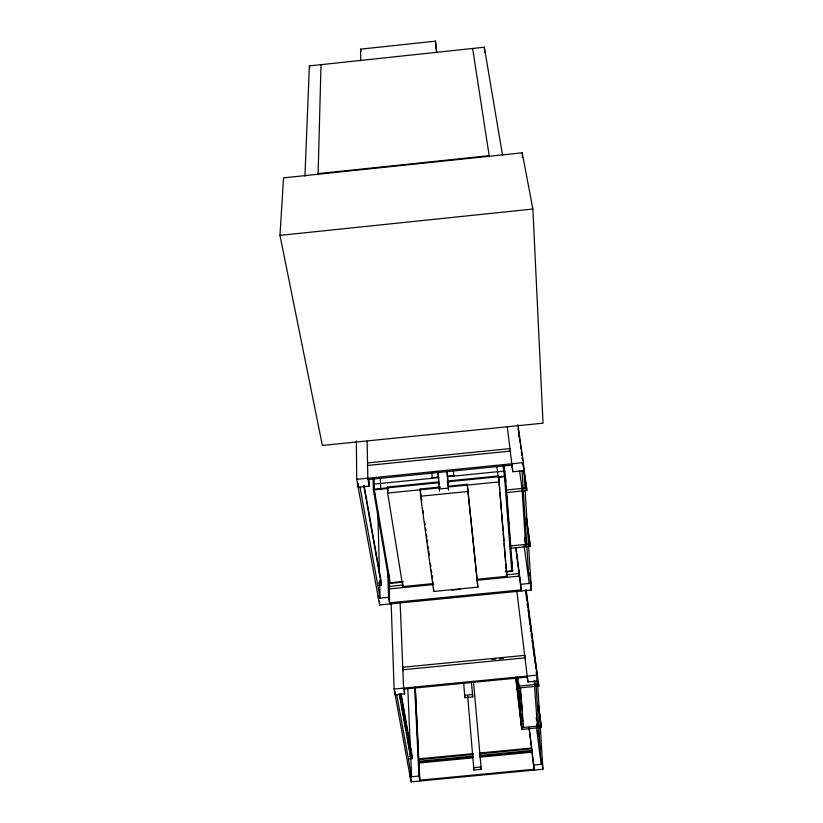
<?xml version="1.0" encoding="UTF-8"?>
<svg xmlns="http://www.w3.org/2000/svg" width="823" height="823" viewBox="0 0 823 823"><rect width="100%" height="100%" fill="white"/><g stroke="black" fill="none" stroke-linecap="round" stroke-linejoin="round"><path stroke-width="1.23" d="M318.089 174.785L321.011 64.657M304.952 176.163L309.376 65.902L484.325 47.23L502.575 155.413M279.974 235.378L283.544 177.871L522.204 152.811L532.882 209.032L543.026 423.176L322.359 445.449L279.974 235.378L532.882 209.032M360.813 60.696L360.577 49.154L435.48 41.15L436.746 52.59M318.12 173.632L489.181 155.67M367.531 462.938L510.209 448.586M367.583 465.458L510.538 451.086M356.74 479.325L523.387 462.608L531.349 590.009L379.619 604.936L356.74 479.325L356.349 441.015M368.056 479.542L512.338 465.067M438.515 476.99L432.157 477.628L432.24 478.276L431.797 472.505M447.424 476.095L453.792 475.457L453.864 476.106L453.298 469.717M374.208 484.089L439.019 477.597M447.506 476.743L503.82 471.095M369.074 479.747L369.208 486.136L358.19 487.247L358.139 483.41M511.793 464.151L512.811 471.744L523.881 470.643M433.279 583.579L402.797 586.593L387.674 493.049L387.468 487.021L438.556 481.908M447.496 481.013L498.584 475.9L506.927 576.316L476.455 579.32M402.601 582.139L389.485 583.435L373.333 489.263L439.359 482.659M447.023 481.887L505.404 476.044L512.636 571.275L505.867 571.944L505.826 571.378M403.023 581.522L390.236 582.787L374.352 489.819L388.394 488.409M498.162 477.422L504.55 476.784L511.741 570.792L505.353 571.429M448.165 486.228L467.269 484.315L477.875 587.108L433.752 591.459L420.584 496.218L420.152 489.027L440.521 486.99M374.218 494.397L375.113 494.304M387.674 493.049L439.688 487.844M448.576 486.959L499.314 481.877M504.89 481.321L505.795 481.229L504.993 474.912M439.472 491.156L439.204 489.006L448.35 488.09L446.992 471.538M420.584 496.218L467.958 491.485L477.875 587.108M505.538 490.086L526.658 487.977L526.813 490.508L506.978 492.493M509.951 545.988L530.094 544.003L530.238 546.328L510.137 548.324M388.713 578.939L389.557 578.847M511.443 566.81L512.287 566.728L511.495 560.36M378.024 582.982L381.368 582.653L381.44 585.184L378.086 585.513M389.289 591.161L388.826 586.429L402.879 585.04M506.32 574.835L519.097 573.58M388.909 588.959L433.69 584.536M477.196 580.256L519.416 576.09L519.58 578.322M451.755 590.06L460.232 589.227M389.711 603.948L388.559 597.303L378.415 598.311L378.343 595.749M515.99 547.511L520.743 584.289L530.928 583.291L530.413 579.485M491.928 659.552L495.734 659.182M499.551 658.812L503.367 658.441M394.094 689.036L537.069 675.158L542.923 769.238L411.068 781.85L394.094 689.036L391.162 603.125M403.774 689.077L527.584 677.062M404.412 688.769L404.618 693.892L395.153 694.818L395.03 691.145M527.286 676.845L527.924 681.938L537.429 681.012L536.925 677.195M538.581 705.414L541.349 727.511L521.792 729.394L518.408 686.145L538.684 684.18L538.808 686.053L518.552 688.007L517.348 677.216M472.721 696.906L472.443 694.54L464.584 695.301L464.872 697.667L472.721 696.906L471.394 681.65M520.712 702.461L519.961 702.533L520.537 709.91M520.136 708.171L522.008 707.986L521.401 702.883M541.236 725.773L521.659 727.655L515.856 677.72M409.288 756.378L412.189 756.1L412.292 758.569L409.391 758.847M473.122 753.642L418.557 758.878L418.845 760.534M479.47 753.035L531.504 748.035M418.701 759.711L473.225 754.475M479.572 753.868L531.565 748.879M415.173 687.02L418.681 761.347L473.328 756.1M479.686 755.493L531.802 750.494L531.915 752.171L479.881 757.16M473.431 756.934L418.825 762.17L419.699 780.183L534.055 769.248M479.788 756.327L531.864 751.327M472.268 757.89L418.969 763.003L418.681 761.347M481.239 769.32L480.961 766.995L473.585 767.694L473.873 770.03L481.239 769.32L473.462 681.372M415.306 687.719L419.843 781.006L418.969 776.048L410.163 776.891L409.936 771.768M529.24 728.17L533.757 765.061L542.604 764.207L541.956 759.125M360.021 487.062L380.103 598.136L379.629 580.246M396.727 694.663L411.623 776.747L410.842 758.713L399.206 693.789M399.783 695.044L401.12 702.533M401.573 705.033L406.037 730.011M406.49 732.511L406.932 735.011M407.385 737.511L410.739 756.244M364.105 485.457L381.368 582.653M401.089 693.645L412.189 756.1M363.694 485.457L381.44 585.184M400.739 693.645L412.292 758.569M369.208 486.136L367.83 478.214L367.12 441.21M404.618 693.892L403.609 688.11L400.112 602.241M388.826 586.429L389.207 588.63M402.931 668.214L402.756 667.247L524.909 655.355L524.981 656.332M403.033 670.724L402.859 669.757L525.218 657.844L525.29 658.832M309.376 65.902L309.777 68.288M380.565 488.543L380.668 489.181L380.339 477.721M396.13 582.2L396.223 582.766M387.468 487.021L388.086 490.817M472.628 48.485L489.356 156.802M517.934 424.719L523.387 462.608M518.089 428.258L519.364 437.147M519.725 439.688L520.27 443.504M520.64 446.045L521 448.586M521.37 451.127L521.916 454.934M522.276 457.485L522.646 460.026M523.006 462.567L526.658 487.977M518.86 435.069L519.22 437.589M520.486 446.416L520.856 448.936M521.391 452.712L521.751 455.232M522.111 457.753L522.482 460.273M523.016 464.049L526.813 490.508M522.646 490.827L522.996 493.358M526.37 517.41L530.094 544.003M526.35 518.583L530.238 546.328M519.519 470.643L522.008 488.44L525.784 546.77L524.58 537.944M420.152 489.027L421.026 495.374M421.376 497.915L421.726 500.456M423.125 510.61L423.475 513.151M424.699 522.039L425.049 524.58M425.584 528.387L425.933 530.928M426.458 534.734L426.808 537.275M427.158 539.816L427.507 542.357M428.032 546.163L428.382 548.704M428.732 551.245L429.256 555.052M430.48 563.94L430.83 566.481M431.355 570.288L431.705 572.829M432.054 575.37L432.404 577.911M432.929 581.717L433.279 584.258M529.539 573.147L529.889 575.678M530.485 583.672L531.349 590.009M360.577 49.154L360.896 51.51M524.076 545.433L529.23 583.456L522.039 470.828M507.307 427.075L512.811 471.744M526.195 589.916L538.808 686.053M525.784 589.896L537.069 675.158M525.506 590.677L526.01 594.494M526.339 597.035L526.843 600.852M527.183 603.403L527.687 607.22M528.027 609.761L528.356 612.312M528.695 614.853L530.043 625.027M530.372 627.579L530.876 631.395M531.216 633.936L531.72 637.753M532.059 640.294L532.563 644.111M532.893 646.662L533.397 650.479M533.736 653.02L534.24 656.836M534.58 659.388L535.084 663.204M535.413 665.745L535.752 668.286M536.257 672.103L536.596 674.654M538.695 707.245L541.349 727.511M534.199 680.744L537.491 727.882L537.008 724.086M515.733 548.036L521.134 589.896L389.526 602.848L388.59 574.732M538.201 729.888L538.695 733.756M504.108 465.931L505.404 476.044M536.195 717.749L536.524 720.279M538.036 731.122L538.684 736.204M539.014 738.745L539.507 742.562M539.991 746.368L540.32 748.909M541.945 761.614L542.923 769.238M504.015 467.32L504.664 472.381M503.1 465.406L504.55 476.784M505.682 486.208L506.176 490.024M536.442 727.553L541.133 764.351L535.845 681.166M516.793 590.78L527.924 681.938M510.702 553.982L511.021 556.533M511.525 562.356L512.636 571.275M528.922 727.316L531.802 750.494M531.781 751.018L534.106 770.081L533.757 765.061M496.804 466.044L498.152 476.764M506.927 576.316L505.692 563.94M520.537 695.024L521.093 700.322M518.48 682.473L518.932 686.259M517.79 677.37L518.089 679.891M518.315 682.308L518.757 686.094M519.364 691.125L519.663 693.645M522.194 715.825L522.502 718.386L522.214 714.693M522.142 716.02L522.749 721.113M523.047 723.654L523.51 727.481L520.465 687.822M517.142 677.504L519.683 698.933L519.087 691.31M519.982 701.844L520.589 706.947M516.978 677.339L517.276 679.86M517.574 682.38L518.027 686.166M518.469 689.941L519.663 700.023M516.587 677.555L519.118 698.984L517.821 682.473M516.433 677.401L521.206 718.51L520.825 713.592M515.682 677.401L521.792 729.394M448.35 488.09L448.607 490.241M467.269 484.315L467.958 491.485M435.48 41.15L436.499 51.818M467.69 696.073L473.873 770.03M447.054 470.941L448.309 486.228M498.584 475.9L499.715 489.932M499.921 492.483L501.361 510.342M501.567 512.894L503.018 530.763M503.223 533.314L503.841 540.968M504.046 543.519L505.487 561.389M463.627 682.401L464.872 697.667M520.496 692.452L520.99 698.799M521.36 703.644L521.926 711.01M518.387 682.421L518.881 688.769M519.406 702.595L520.661 718.561M506.557 495.086L507.133 502.688M507.421 506.484L507.904 512.822M508.192 516.618L508.779 524.22M509.067 528.016L509.643 535.608M509.838 538.149L510.414 545.742M438.083 471.846L439.029 484.582M437.97 472.443L439.204 489.006M520.743 584.289L521.216 591.007M484.325 47.23L484.665 52.075M526.35 595.152L526.514 597.663M433.515 587.859L433.752 591.459M522.204 152.811L522.461 157.677M414.72 687.802L418.969 776.048M407.796 688.584L410.461 749.856M402.591 581.758L402.797 586.593M410.842 776.737L411.068 781.85M389.361 579.577L389.485 583.435M388.744 574.547L388.868 578.384M388.991 582.221L389.588 600.111M387.684 570.473L388.559 597.303M377.85 512.482L379.465 573.847M379.516 601.099L379.619 604.936M374.074 478.348L374.352 489.819M373.971 484.202L374.064 488.018M373.097 479.068L373.333 489.263"/></g></svg>
